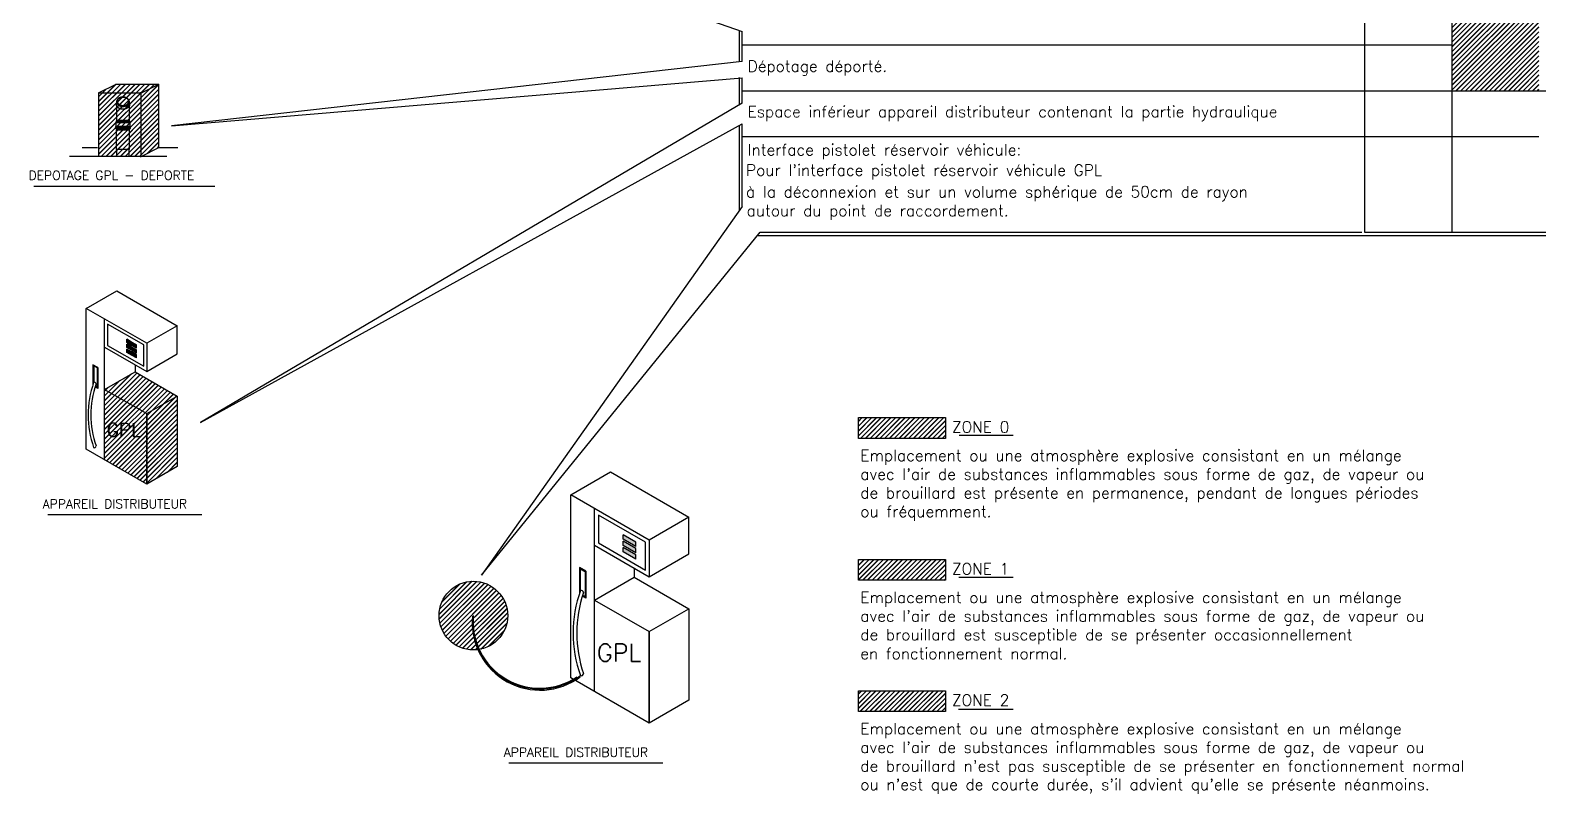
# Model space of a CAD drawing. Extents: x -58 to 166, y -6 to 61.
# Drawn here: x 54.17 to 68.01, y 4.04 to 11.05 of the extents above; entities that cross this region are included whole.
import ezdxf

# ---------------------------------------------------------------- set-up
doc = ezdxf.new("R2010")
doc.units = 0
doc.header["$MEASUREMENT"] = 0
doc.layers.add('ATEX-Travaux', color=7, linetype='CONTINUOUS')
doc.styles.add('ROMANS', font='romans')

msp = doc.modelspace()

# ---------------------------------------------------------------- hatches: boundary and pattern name
at = {"layer": 'ATEX-Travaux'}
h = msp.add_hatch(dxfattribs=at)
h.set_pattern_fill('JIS_LC_20A', color=1, scale=0.001555, style=0)
h.set_pattern_definition([(45, (-11.910818, -61.586612), (-0.021993849, 0.021993849), []), (45, (-11.909263, -61.586612), (-0.021993849, 0.021993849), [])])
h.paths.add_polyline_path([(67.212, 10.492), (68.011, 10.492), (68.011, 12.625), (67.212, 12.625)])
h = msp.add_hatch(dxfattribs=at)
h.set_pattern_fill('JIS_LC_20A', color=10, scale=0.001555, style=0)
h.set_pattern_definition([(45, (16.1114, -40.9648), (-0.02199385, 0.02199385), []), (45, (16.112954, -40.9648), (-0.02199385, 0.02199385), [])])
h.paths.add_polyline_path([(54.801, 9.889), (54.801, 10.472), (54.964, 10.554), (55.355, 10.554), (55.355, 9.971), (55.191, 9.889)])
h = msp.add_hatch(color=256, dxfattribs=at)
h.paths.add_polyline_path([(55.149, 8.041), (55.149, 8.071), (55.104, 8.096), (55.06, 8.122), (55.06, 8.092), (55.104, 8.067)])
h.paths.add_polyline_path([(55.149, 8.085), (55.149, 8.115), (55.104, 8.141), (55.06, 8.167), (55.06, 8.137), (55.104, 8.111)])
h.paths.add_polyline_path([(55.149, 8.13), (55.149, 8.16), (55.104, 8.186), (55.06, 8.212), (55.06, 8.182), (55.104, 8.156)])
h = msp.add_hatch(dxfattribs=at)
h.set_pattern_fill('JIS_LC_20A', color=80, scale=0.001555, style=0)
h.set_pattern_definition([(45, (-12.350442, -61.5807), (-0.021993849, 0.021993849), []), (45, (-12.348886, -61.5807), (-0.021993849, 0.021993849), [])])
h.paths.add_polyline_path([(55.137, 7.914), (54.857, 7.752), (54.857, 7.106), (55.243, 6.884), (55.523, 7.045), (55.523, 7.691)])
h = msp.add_hatch(dxfattribs=at)
h.set_pattern_fill('JIS_LC_20A', color=130, scale=0.001555, style=0)
h.set_pattern_definition([(45, (-10.82733, -59.63936), (-0.021993849, 0.021993849), []), (45, (-10.825776, -59.63936), (-0.021993849, 0.021993849), [])])
h.paths.add_polyline_path([(62.568, 7.303), (62.568, 7.494), (61.77, 7.494), (61.77, 7.303)])
h = msp.add_hatch(color=256, dxfattribs=at)
h.paths.add_polyline_path([(59.73, 6.195), (59.73, 6.234), (59.672, 6.267), (59.614, 6.301), (59.614, 6.262), (59.672, 6.228)])
h.paths.add_polyline_path([(59.73, 6.253), (59.73, 6.292), (59.672, 6.325), (59.614, 6.359), (59.614, 6.32), (59.672, 6.287)])
h.paths.add_polyline_path([(59.73, 6.311), (59.73, 6.35), (59.672, 6.384), (59.614, 6.417), (59.614, 6.378), (59.672, 6.345)])
h = msp.add_hatch(dxfattribs=at)
h.set_pattern_fill('JIS_LC_20A', color=10, scale=0.001555, style=0)
h.set_pattern_definition([(45, (-10.82733, -60.080237), (-0.021993849, 0.021993849), []), (45, (-10.825776, -60.080237), (-0.021993849, 0.021993849), [])])
h.paths.add_polyline_path([(62.568, 6.001), (62.568, 6.193), (61.77, 6.193), (61.77, 6.001)])
h = msp.add_hatch(dxfattribs=at)
h.set_pattern_fill('JIS_LC_20A', color=80, scale=0.001555, style=0)
h.set_pattern_definition([(45, (-9.273124, -60.80411), (-0.021993849, 0.021993849), []), (45, (-9.27157, -60.80411), (-0.021993849, 0.021993849), [])])
edge = h.paths.add_edge_path()
edge.add_arc((58.239, 5.677), 0.315, 0, 360)
h = msp.add_hatch(dxfattribs=at)
h.set_pattern_fill('JIS_LC_20A', color=80, scale=0.001555, style=0)
h.set_pattern_definition([(45, (-10.82733, -60.424673), (-0.021993849, 0.021993849), []), (45, (-10.825776, -60.424673), (-0.021993849, 0.021993849), [])])
h.paths.add_polyline_path([(61.77, 4.988), (61.77, 4.797), (62.568, 4.797), (62.568, 4.988)])

# ---------------------------------------------------------------- linework, layer by layer
at = {"layer": 'ATEX-Travaux', "color": 7}
for p, q in [((66.413, 17.193), (66.413, 9.194)), ((67.212, 17.193), (67.212, 9.194)), ((56.331, 12.571), (60.703, 11.035)), ((60.677, 11.044), (60.677, 10.757)), ((60.703, 10.76), (60.703, 11.035)), ((60.703, 10.912), (67.212, 10.912)), ((60.703, 10.76), (55.472, 10.171)), ((54.801, 10.472), (54.964, 10.554)), ((54.964, 10.554), (55.355, 10.554)), ((55.195, 10.472), (55.355, 10.552)), ((55.355, 9.97), (55.355, 10.554)), ((55.472, 10.171), (60.703, 10.611)), ((60.677, 10.613), (60.677, 10.367)), ((60.703, 10.377), (60.703, 10.611)), ((54.801, 10.472), (55.191, 10.472)), ((54.801, 10.472), (54.801, 9.889)), ((55.191, 10.472), (55.184, 10.472)), ((55.191, 9.889), (55.191, 10.472)), ((60.703, 10.492), (68.809, 10.492)), ((60.703, 10.377), (55.737, 7.45)), ((55.737, 7.45), (60.703, 10.189)), ((60.677, 10.175), (60.677, 9.389)), ((60.703, 9.43), (60.703, 10.189)), ((54.791, 9.97), (54.65, 9.97)), ((55.191, 9.889), (55.355, 9.971)), ((55.529, 9.97), (55.355, 9.97)), ((60.703, 10.073), (68.011, 10.073)), ((55.428, 9.889), (54.536, 9.889)), ((55.184, 9.889), (55.191, 9.889)), ((54.207, 9.618), (55.868, 9.618)), ((60.703, 9.43), (58.313, 6.049)), ((58.313, 6.049), (60.868, 9.194)), ((60.845, 9.163), (68.841, 9.163)), ((60.868, 9.194), (66.387, 9.194)), ((66.413, 9.194), (68.809, 9.194)), ((62.693, 7.331), (63.189, 7.331)), ((54.337, 6.604), (55.748, 6.604)), ((62.69, 6.029), (63.189, 6.029)), ((62.687, 4.82), (63.189, 4.82)), ((58.565, 4.325), (59.976, 4.325))]:
    msp.add_line(p, q, dxfattribs=at)
at = {"layer": 'ATEX-Travaux'}
for p, q in [((54.966, 10.392), (54.965, 10.367)), ((54.967, 10.394), (54.966, 10.393)), ((54.966, 10.393), (54.966, 10.392)), ((54.966, 10.392), (54.966, 10.39)), ((54.966, 10.392), (54.966, 10.392)), ((54.966, 10.39), (54.966, 10.388)), ((54.966, 10.388), (54.967, 10.386)), ((54.968, 10.399), (54.967, 10.399)), ((54.967, 10.399), (54.967, 10.398)), ((54.967, 10.398), (54.967, 10.397)), ((54.967, 10.397), (54.967, 10.397)), ((54.967, 10.397), (54.967, 10.396)), ((54.967, 10.396), (54.967, 10.395)), ((54.967, 10.395), (54.967, 10.395)), ((54.967, 10.395), (54.967, 10.394)), ((54.967, 10.386), (54.967, 10.384)), ((54.967, 10.384), (54.967, 10.382)), ((54.967, 10.382), (54.968, 10.38)), ((54.969, 10.402), (54.968, 10.401)), ((54.968, 10.401), (54.968, 10.401)), ((54.968, 10.401), (54.968, 10.4)), ((54.968, 10.4), (54.968, 10.399)), ((54.968, 10.38), (54.969, 10.379)), ((54.97, 10.404), (54.969, 10.403)), ((54.969, 10.403), (54.969, 10.403)), ((54.969, 10.403), (54.969, 10.402)), ((54.971, 10.403), (54.969, 10.398)), ((54.969, 10.398), (54.969, 10.393)), ((54.969, 10.393), (54.97, 10.389)), ((54.969, 10.379), (54.97, 10.377)), ((54.971, 10.406), (54.97, 10.405)), ((54.97, 10.405), (54.97, 10.405)), ((54.97, 10.405), (54.97, 10.404)), ((54.97, 10.389), (54.971, 10.384)), ((54.972, 10.408), (54.971, 10.407)), ((54.973, 10.408), (54.971, 10.403)), ((54.971, 10.407), (54.971, 10.407)), ((54.971, 10.407), (54.971, 10.406)), ((54.971, 10.384), (54.973, 10.379)), ((54.973, 10.409), (54.972, 10.409)), ((54.972, 10.409), (54.972, 10.408)), ((54.976, 10.413), (54.973, 10.408)), ((54.974, 10.41), (54.973, 10.41)), ((54.973, 10.41), (54.973, 10.409)), ((54.974, 10.399), (54.973, 10.392)), ((54.973, 10.392), (54.975, 10.386)), ((54.973, 10.379), (54.976, 10.374)), ((54.975, 10.412), (54.974, 10.412)), ((54.974, 10.412), (54.974, 10.411)), ((54.974, 10.411), (54.974, 10.41)), ((54.976, 10.405), (54.974, 10.399)), ((54.976, 10.413), (54.975, 10.412)), ((54.975, 10.386), (54.978, 10.38)), ((54.979, 10.417), (54.976, 10.413)), ((54.977, 10.414), (54.976, 10.413)), ((54.976, 10.413), (54.976, 10.413)), ((54.98, 10.412), (54.976, 10.405)), ((54.979, 10.417), (54.977, 10.415)), ((54.977, 10.415), (54.977, 10.414)), ((54.978, 10.38), (54.982, 10.374)), ((54.98, 10.418), (54.979, 10.417)), ((54.981, 10.419), (54.98, 10.418)), ((54.985, 10.417), (54.98, 10.412)), ((54.982, 10.419), (54.981, 10.419)), ((54.983, 10.42), (54.982, 10.419)), ((54.984, 10.421), (54.983, 10.42)), ((54.985, 10.422), (54.984, 10.421)), ((54.986, 10.423), (54.985, 10.422)), ((54.991, 10.422), (54.985, 10.417)), ((54.988, 10.423), (54.986, 10.423)), ((54.989, 10.424), (54.988, 10.423)), ((54.99, 10.425), (54.989, 10.424)), ((54.991, 10.425), (54.99, 10.425)), ((54.992, 10.426), (54.991, 10.425)), ((54.999, 10.426), (54.991, 10.422)), ((54.994, 10.427), (54.992, 10.426)), ((54.995, 10.427), (54.994, 10.427)), ((54.996, 10.428), (54.995, 10.427)), ((54.997, 10.428), (54.996, 10.428)), ((54.999, 10.429), (54.997, 10.428)), ((55, 10.429), (54.999, 10.429)), ((55.007, 10.429), (54.999, 10.426)), ((55.002, 10.43), (55, 10.429)), ((55.003, 10.43), (55.002, 10.43)), ((55.004, 10.431), (55.003, 10.43)), ((55.006, 10.431), (55.004, 10.431)), ((55.007, 10.432), (55.006, 10.431)), ((55.009, 10.432), (55.007, 10.432)), ((55.016, 10.43), (55.007, 10.429)), ((55.01, 10.432), (55.009, 10.432)), ((55.012, 10.432), (55.01, 10.432)), ((55.013, 10.433), (55.012, 10.432)), ((55.015, 10.433), (55.013, 10.433)), ((55.016, 10.433), (55.015, 10.433)), ((55.018, 10.433), (55.016, 10.433)), ((55.025, 10.431), (55.016, 10.43)), ((55.019, 10.433), (55.018, 10.433)), ((55.021, 10.434), (55.019, 10.433)), ((55.022, 10.434), (55.021, 10.434)), ((55.024, 10.434), (55.022, 10.434)), ((55.025, 10.434), (55.024, 10.434)), ((55.027, 10.434), (55.025, 10.434)), ((55.035, 10.43), (55.025, 10.431)), ((55.028, 10.434), (55.027, 10.434)), ((55.03, 10.434), (55.028, 10.434)), ((55.032, 10.433), (55.03, 10.434)), ((55.033, 10.433), (55.032, 10.433)), ((55.035, 10.433), (55.033, 10.433)), ((55.036, 10.433), (55.035, 10.433)), ((55.044, 10.429), (55.035, 10.43)), ((55.038, 10.433), (55.036, 10.433)), ((55.039, 10.432), (55.038, 10.433)), ((55.041, 10.432), (55.039, 10.432)), ((55.042, 10.432), (55.041, 10.432)), ((55.044, 10.432), (55.042, 10.432)), ((55.045, 10.431), (55.044, 10.432)), ((55.052, 10.426), (55.044, 10.429)), ((55.046, 10.431), (55.045, 10.431)), ((55.048, 10.43), (55.046, 10.431)), ((55.049, 10.43), (55.048, 10.43)), ((55.051, 10.429), (55.049, 10.43)), ((55.052, 10.429), (55.051, 10.429)), ((55.053, 10.428), (55.052, 10.429)), ((55.06, 10.422), (55.052, 10.426)), ((55.055, 10.428), (55.053, 10.428)), ((55.056, 10.427), (55.055, 10.428)), ((55.057, 10.427), (55.056, 10.427)), ((55.058, 10.426), (55.057, 10.427)), ((55.06, 10.425), (55.058, 10.426)), ((55.061, 10.425), (55.06, 10.425)), ((55.066, 10.417), (55.06, 10.422)), ((55.062, 10.424), (55.061, 10.425)), ((55.063, 10.423), (55.062, 10.424)), ((55.064, 10.423), (55.063, 10.423)), ((55.065, 10.422), (55.064, 10.423)), ((55.067, 10.421), (55.065, 10.422)), ((55.071, 10.412), (55.066, 10.417)), ((55.068, 10.42), (55.067, 10.421)), ((55.069, 10.419), (55.068, 10.42)), ((55.07, 10.419), (55.069, 10.419)), ((55.069, 10.374), (55.073, 10.38)), ((55.07, 10.418), (55.07, 10.419)), ((55.071, 10.417), (55.07, 10.418)), ((55.075, 10.413), (55.071, 10.417)), ((55.074, 10.415), (55.071, 10.417)), ((55.075, 10.405), (55.071, 10.412)), ((55.073, 10.38), (55.076, 10.386)), ((55.074, 10.414), (55.074, 10.415)), ((55.075, 10.413), (55.074, 10.414)), ((55.076, 10.412), (55.075, 10.413)), ((55.075, 10.413), (55.075, 10.413)), ((55.078, 10.408), (55.075, 10.413)), ((55.077, 10.399), (55.075, 10.405)), ((55.075, 10.374), (55.078, 10.379)), ((55.077, 10.411), (55.076, 10.412)), ((55.076, 10.412), (55.076, 10.412)), ((55.076, 10.386), (55.077, 10.392)), ((55.077, 10.41), (55.077, 10.411)), ((55.078, 10.41), (55.077, 10.41)), ((55.077, 10.392), (55.077, 10.399)), ((55.078, 10.409), (55.078, 10.41)), ((55.079, 10.409), (55.078, 10.409)), ((55.08, 10.403), (55.078, 10.408)), ((55.078, 10.379), (55.08, 10.384)), ((55.079, 10.408), (55.079, 10.409)), ((55.079, 10.407), (55.079, 10.408)), ((55.08, 10.407), (55.079, 10.407)), ((55.08, 10.406), (55.08, 10.407)), ((55.081, 10.405), (55.08, 10.406)), ((55.081, 10.398), (55.08, 10.403)), ((55.08, 10.384), (55.081, 10.389)), ((55.081, 10.404), (55.081, 10.405)), ((55.081, 10.405), (55.081, 10.405)), ((55.082, 10.403), (55.081, 10.404)), ((55.082, 10.393), (55.081, 10.398)), ((55.081, 10.389), (55.082, 10.393)), ((55.081, 10.377), (55.082, 10.379)), ((55.082, 10.402), (55.082, 10.403)), ((55.082, 10.403), (55.082, 10.403)), ((55.082, 10.401), (55.082, 10.402)), ((55.083, 10.401), (55.082, 10.401)), ((55.082, 10.379), (55.083, 10.38)), ((55.083, 10.4), (55.083, 10.401)), ((55.083, 10.399), (55.083, 10.4)), ((55.083, 10.398), (55.083, 10.399)), ((55.083, 10.399), (55.083, 10.399)), ((55.084, 10.397), (55.083, 10.398)), ((55.083, 10.382), (55.084, 10.384)), ((55.083, 10.38), (55.083, 10.382)), ((55.084, 10.396), (55.084, 10.397)), ((55.084, 10.397), (55.084, 10.397)), ((55.084, 10.395), (55.084, 10.396)), ((55.084, 10.394), (55.084, 10.395)), ((55.084, 10.395), (55.084, 10.395)), ((55.084, 10.393), (55.084, 10.394)), ((55.084, 10.392), (55.084, 10.393)), ((55.084, 10.392), (55.084, 10.392)), ((55.084, 10.39), (55.084, 10.392)), ((55.086, 10.367), (55.084, 10.392)), ((55.084, 10.388), (55.084, 10.39)), ((55.084, 10.386), (55.084, 10.388)), ((55.084, 10.384), (55.084, 10.386)), ((54.965, 10.365), (54.965, 10.367)), ((54.965, 10.363), (54.965, 10.365)), ((54.966, 10.361), (54.965, 10.363)), ((54.966, 10.359), (54.966, 10.361)), ((54.966, 10.357), (54.966, 10.359)), ((54.966, 10.358), (54.966, 10.355)), ((54.967, 10.355), (54.966, 10.357)), ((54.966, 10.355), (54.966, 10.218)), ((54.968, 10.353), (54.967, 10.355)), ((54.969, 10.351), (54.968, 10.353)), ((54.97, 10.35), (54.969, 10.351)), ((54.97, 10.377), (54.971, 10.375)), ((54.971, 10.348), (54.97, 10.35)), ((54.971, 10.375), (54.972, 10.373)), ((54.972, 10.346), (54.971, 10.348)), ((54.972, 10.373), (54.973, 10.371)), ((54.973, 10.344), (54.972, 10.346)), ((54.973, 10.371), (54.974, 10.37)), ((54.975, 10.343), (54.973, 10.344)), ((54.974, 10.37), (54.975, 10.368)), ((54.975, 10.368), (54.977, 10.367)), ((54.976, 10.341), (54.975, 10.343)), ((54.976, 10.374), (54.98, 10.37)), ((54.978, 10.339), (54.976, 10.341)), ((54.977, 10.367), (54.979, 10.365)), ((54.979, 10.338), (54.978, 10.339)), ((54.979, 10.365), (54.98, 10.364)), ((54.981, 10.337), (54.979, 10.338)), ((54.98, 10.37), (54.985, 10.366)), ((54.98, 10.364), (54.982, 10.362)), ((54.983, 10.335), (54.981, 10.337)), ((54.982, 10.374), (54.988, 10.369)), ((54.982, 10.362), (54.984, 10.361)), ((54.985, 10.334), (54.983, 10.335)), ((54.984, 10.361), (54.986, 10.359)), ((54.985, 10.366), (54.99, 10.363)), ((54.987, 10.333), (54.985, 10.334)), ((54.986, 10.359), (54.988, 10.358)), ((54.989, 10.331), (54.987, 10.333)), ((54.988, 10.369), (54.995, 10.364)), ((54.988, 10.358), (54.99, 10.357)), ((54.992, 10.33), (54.989, 10.331)), ((54.99, 10.363), (54.995, 10.36)), ((54.99, 10.357), (54.992, 10.356)), ((54.992, 10.356), (54.995, 10.355)), ((54.994, 10.329), (54.992, 10.33)), ((54.996, 10.328), (54.994, 10.329)), ((54.995, 10.364), (55.003, 10.361)), ((54.995, 10.36), (55.002, 10.358)), ((54.995, 10.355), (54.997, 10.354)), ((54.999, 10.327), (54.996, 10.328)), ((54.997, 10.354), (54.999, 10.353)), ((54.999, 10.353), (55.002, 10.352)), ((55.001, 10.326), (54.999, 10.327)), ((55.004, 10.326), (55.001, 10.326)), ((55.002, 10.358), (55.008, 10.356)), ((55.002, 10.352), (55.004, 10.351)), ((55.003, 10.361), (55.012, 10.359)), ((55.004, 10.351), (55.007, 10.351)), ((55.006, 10.325), (55.004, 10.326)), ((55.009, 10.324), (55.006, 10.325)), ((55.007, 10.351), (55.009, 10.35)), ((55.008, 10.356), (55.015, 10.355)), ((55.009, 10.35), (55.012, 10.35)), ((55.012, 10.324), (55.009, 10.324)), ((55.012, 10.359), (55.021, 10.357)), ((55.012, 10.35), (55.015, 10.349)), ((55.014, 10.324), (55.012, 10.324)), ((55.017, 10.323), (55.014, 10.324)), ((55.015, 10.355), (55.022, 10.354)), ((55.015, 10.349), (55.017, 10.349)), ((55.017, 10.349), (55.02, 10.349)), ((55.02, 10.323), (55.017, 10.323)), ((55.02, 10.349), (55.023, 10.349)), ((55.023, 10.323), (55.02, 10.323)), ((55.021, 10.357), (55.03, 10.357)), ((55.022, 10.354), (55.029, 10.354)), ((55.023, 10.349), (55.025, 10.349)), ((55.025, 10.323), (55.023, 10.323)), ((55.025, 10.349), (55.028, 10.349)), ((55.028, 10.323), (55.025, 10.323)), ((55.028, 10.349), (55.031, 10.349)), ((55.031, 10.323), (55.028, 10.323)), ((55.029, 10.354), (55.036, 10.355)), ((55.03, 10.357), (55.039, 10.359)), ((55.031, 10.349), (55.033, 10.349)), ((55.034, 10.323), (55.031, 10.323)), ((55.033, 10.349), (55.036, 10.349)), ((55.036, 10.324), (55.034, 10.323)), ((55.036, 10.355), (55.043, 10.356)), ((55.036, 10.349), (55.039, 10.35)), ((55.039, 10.324), (55.036, 10.324)), ((55.039, 10.359), (55.048, 10.361)), ((55.039, 10.35), (55.041, 10.35)), ((55.042, 10.324), (55.039, 10.324)), ((55.041, 10.35), (55.044, 10.351)), ((55.044, 10.325), (55.042, 10.324)), ((55.043, 10.356), (55.049, 10.358)), ((55.044, 10.351), (55.047, 10.351)), ((55.047, 10.326), (55.044, 10.325)), ((55.047, 10.351), (55.049, 10.352)), ((55.049, 10.326), (55.047, 10.326)), ((55.048, 10.361), (55.056, 10.364)), ((55.049, 10.358), (55.055, 10.36)), ((55.049, 10.352), (55.051, 10.353)), ((55.052, 10.327), (55.049, 10.326)), ((55.051, 10.353), (55.054, 10.354)), ((55.054, 10.328), (55.052, 10.327)), ((55.054, 10.354), (55.056, 10.355)), ((55.057, 10.329), (55.054, 10.328)), ((55.055, 10.36), (55.061, 10.363)), ((55.056, 10.364), (55.063, 10.369)), ((55.056, 10.355), (55.059, 10.356)), ((55.059, 10.33), (55.057, 10.329)), ((55.059, 10.356), (55.061, 10.357)), ((55.061, 10.331), (55.059, 10.33)), ((55.061, 10.363), (55.066, 10.366)), ((55.061, 10.357), (55.063, 10.358)), ((55.064, 10.333), (55.061, 10.331)), ((55.063, 10.369), (55.069, 10.374)), ((55.063, 10.358), (55.065, 10.359)), ((55.066, 10.334), (55.064, 10.333)), ((55.065, 10.359), (55.067, 10.361)), ((55.066, 10.366), (55.071, 10.37)), ((55.068, 10.335), (55.066, 10.334)), ((55.067, 10.361), (55.069, 10.362)), ((55.07, 10.337), (55.068, 10.335)), ((55.069, 10.362), (55.071, 10.364)), ((55.071, 10.338), (55.07, 10.337)), ((55.071, 10.37), (55.075, 10.374)), ((55.071, 10.364), (55.072, 10.365)), ((55.073, 10.339), (55.071, 10.338)), ((55.072, 10.365), (55.074, 10.367)), ((55.075, 10.341), (55.073, 10.339)), ((55.074, 10.367), (55.075, 10.368)), ((55.075, 10.368), (55.077, 10.37)), ((55.076, 10.343), (55.075, 10.341)), ((55.078, 10.344), (55.076, 10.343)), ((55.077, 10.37), (55.078, 10.371)), ((55.078, 10.371), (55.079, 10.373)), ((55.079, 10.346), (55.078, 10.344)), ((55.079, 10.373), (55.08, 10.375)), ((55.08, 10.348), (55.079, 10.346)), ((55.08, 10.375), (55.081, 10.377)), ((55.081, 10.35), (55.08, 10.348)), ((55.082, 10.351), (55.081, 10.35)), ((55.083, 10.353), (55.082, 10.351)), ((55.084, 10.355), (55.083, 10.353)), ((55.085, 10.359), (55.084, 10.357)), ((55.084, 10.357), (55.084, 10.355)), ((55.086, 10.365), (55.085, 10.363)), ((55.085, 10.363), (55.085, 10.361)), ((55.085, 10.361), (55.085, 10.359)), ((55.085, 10.355), (55.085, 10.358)), ((55.085, 10.218), (55.085, 10.355)), ((55.086, 10.367), (55.086, 10.365)), ((54.96, 10.198), (54.96, 10.163)), ((54.961, 10.145), (54.965, 10.144)), ((54.965, 10.144), (55.086, 10.144)), ((54.966, 10.218), (54.966, 10.217)), ((55.085, 10.217), (55.085, 10.218)), ((55.086, 10.144), (55.09, 10.145)), ((55.091, 10.163), (55.091, 10.198)), ((55.06, 8.182), (55.06, 8.212)), ((55.104, 8.186), (55.06, 8.212)), ((55.104, 8.156), (55.06, 8.182)), ((55.06, 8.137), (55.06, 8.167)), ((55.104, 8.141), (55.06, 8.167)), ((55.149, 8.16), (55.104, 8.186)), ((55.104, 8.111), (55.06, 8.137)), ((55.06, 8.092), (55.06, 8.122)), ((55.104, 8.096), (55.06, 8.122)), ((55.104, 8.067), (55.06, 8.092)), ((55.149, 8.13), (55.104, 8.156)), ((55.149, 8.115), (55.104, 8.141)), ((55.149, 8.085), (55.104, 8.111)), ((55.149, 8.071), (55.104, 8.096)), ((55.149, 8.041), (55.104, 8.067)), ((55.149, 8.13), (55.149, 8.16)), ((55.149, 8.085), (55.149, 8.115)), ((55.149, 8.041), (55.149, 8.071)), ((54.75, 7.979), (54.75, 7.792)), ((54.796, 7.953), (54.75, 7.979)), ((54.757, 7.968), (54.757, 7.816)), ((54.789, 7.949), (54.757, 7.968)), ((54.789, 7.949), (54.789, 7.774)), ((54.796, 7.953), (54.796, 7.762)), ((54.796, 7.762), (54.772, 7.776)), ((54.789, 7.774), (54.774, 7.783)), ((55.243, 7.53), (55.243, 6.884)), ((59.614, 6.378), (59.614, 6.417)), ((59.672, 6.384), (59.614, 6.417)), ((59.672, 6.345), (59.614, 6.378)), ((59.73, 6.35), (59.672, 6.384)), ((59.614, 6.32), (59.614, 6.359)), ((59.672, 6.325), (59.614, 6.359)), ((59.672, 6.287), (59.614, 6.32)), ((59.614, 6.262), (59.614, 6.301)), ((59.672, 6.267), (59.614, 6.301)), ((59.672, 6.228), (59.614, 6.262)), ((59.73, 6.311), (59.672, 6.345)), ((59.73, 6.292), (59.672, 6.325)), ((59.73, 6.253), (59.672, 6.287)), ((59.73, 6.234), (59.672, 6.267)), ((59.73, 6.195), (59.672, 6.228)), ((59.73, 6.311), (59.73, 6.35)), ((59.73, 6.253), (59.73, 6.292)), ((59.73, 6.195), (59.73, 6.234)), ((59.212, 6.119), (59.212, 5.875)), ((59.271, 6.084), (59.212, 6.119)), ((59.22, 6.104), (59.22, 5.907)), ((59.263, 6.08), (59.22, 6.104)), ((59.263, 6.08), (59.263, 5.851)), ((59.271, 6.084), (59.271, 5.837)), ((59.271, 5.837), (59.24, 5.855)), ((59.263, 5.851), (59.242, 5.863)), ((59.852, 5.53), (59.852, 4.691))]:
    msp.add_line(p, q, dxfattribs=at)
at = {"layer": 'ATEX-Travaux', "linetype": 'Continuous'}
for p, q in [((54.974, 10.388), (54.974, 10.388)), ((54.975, 10.387), (54.975, 10.387)), ((55.076, 10.388), (55.076, 10.388)), ((55.076, 10.387), (55.076, 10.387)), ((55.025, 10.156), (54.957, 10.156)), ((55.025, 10.198), (54.96, 10.198)), ((55.025, 10.163), (54.96, 10.163)), ((55.025, 10.145), (54.961, 10.145)), ((55.025, 10.207), (54.963, 10.207)), ((55.025, 10.218), (54.966, 10.218)), ((55.025, 10.217), (54.966, 10.217)), ((55.085, 10.218), (55.025, 10.218)), ((55.085, 10.217), (55.025, 10.217)), ((55.088, 10.207), (55.025, 10.207)), ((55.091, 10.198), (55.025, 10.198)), ((55.091, 10.163), (55.025, 10.163)), ((55.094, 10.156), (55.025, 10.156)), ((55.09, 10.145), (55.025, 10.145))]:
    msp.add_line(p, q, dxfattribs=at)
at = {"layer": 'ATEX-Travaux', "color": 7, "linetype": 'Continuous'}
for p, q in [((55.086, 10.131), (54.965, 10.131)), ((54.965, 9.954), (54.965, 10.131)), ((55.085, 10.145), (54.966, 10.143)), ((55.085, 10.143), (54.966, 10.141)), ((55.085, 10.141), (54.966, 10.139)), ((55.085, 10.139), (54.966, 10.137)), ((55.085, 10.137), (54.966, 10.135)), ((55.085, 10.135), (54.966, 10.133)), ((55.085, 10.133), (54.966, 10.131)), ((54.968, 10.131), (54.968, 10.144)), ((55.083, 10.144), (55.083, 10.131)), ((55.086, 9.954), (55.086, 10.131)), ((55.086, 9.954), (54.965, 9.954)), ((54.969, 9.889), (54.969, 9.954)), ((55.082, 9.889), (55.082, 9.954))]:
    msp.add_line(p, q, dxfattribs=at)
at = {"layer": 'ATEX-Travaux'}
for points in [[(55.523, 8.337), (55.243, 8.175), (54.689, 8.495), (54.969, 8.657), (55.523, 8.337)], [(55.137, 7.978), (55.137, 7.914), (55.523, 7.691), (55.523, 7.045), (55.243, 6.884), (54.689, 7.203), (54.689, 8.495)], [(54.857, 7.106), (54.857, 8.398)], [(55.243, 8.175), (55.243, 7.917), (55.523, 8.079), (55.523, 8.337)], [(54.857, 8.14), (55.243, 7.917)], [(54.857, 7.752), (55.137, 7.914)], [(54.857, 7.752), (55.243, 7.53)], [(55.243, 7.53), (55.523, 7.691)], [(55.243, 6.884), (55.243, 7.53)], [(60.216, 6.58), (59.852, 6.37), (59.132, 6.785), (59.496, 6.995), (60.216, 6.58)], [(59.714, 6.114), (59.714, 6.03), (60.216, 5.74), (60.216, 4.901), (59.852, 4.691), (59.132, 5.106), (59.132, 6.785)], [(59.35, 4.98), (59.35, 6.66)], [(59.852, 6.37), (59.852, 6.034), (60.216, 6.244), (60.216, 6.58)], [(59.35, 6.324), (59.852, 6.034)], [(59.35, 5.82), (59.714, 6.03)], [(59.35, 5.82), (59.852, 5.53)], [(59.852, 5.53), (60.216, 5.74)], [(59.852, 4.691), (59.852, 5.53)]]:
    msp.add_lwpolyline(points, dxfattribs=at)
for points in [[(54.884, 8.156), (55.216, 7.964), (55.216, 8.16), (54.884, 8.351)], [(59.386, 6.344), (59.817, 6.095), (59.817, 6.35), (59.386, 6.598)]]:
    msp.add_lwpolyline(points, close=True, dxfattribs=at)
at = {"layer": 'ATEX-Travaux', "color": 7}
for points in [[(61.77, 7.494), (62.568, 7.494), (62.568, 7.303), (61.77, 7.303)], [(61.77, 6.193), (62.568, 6.193), (62.568, 6.001), (61.77, 6.001)], [(61.77, 4.988), (62.568, 4.988), (62.568, 4.797), (61.77, 4.797)]]:
    msp.add_lwpolyline(points, close=True, dxfattribs=at)
at = {"layer": 'ATEX-Travaux', "color": 9}
msp.add_circle((58.239, 5.677), 0.315, dxfattribs=at)
at = {"layer": 'ATEX-Travaux'}
for centre, radius, start, end in [((54.962, 10.152), 0.0068, 134.427, 265), ((54.95, 10.163), 0.00952, 314.427, 0), ((54.976, 10.198), 0.0163, 143.9334, 180), ((54.95, 10.217), 0.0163, 323.9334, 0), ((55.101, 10.217), 0.0163, 180, 216.0666), ((55.075, 10.198), 0.0163, 0, 36.0666), ((55.089, 10.152), 0.0068, 275, 45.573), ((55.1, 10.163), 0.00952, 180, 225.573), ((55.593, 7.518), 0.888, 160.3276, 199.6724), ((55.606, 7.518), 0.875, 160.9992, 199.0003), ((54.763, 7.803), 0.0153, 359.7064, 114.3444), ((54.763, 7.233), 0.0153, 245.6556, 0.2936), ((60.319, 5.517), 1.165, 160.4231, 199.5769), ((60.336, 5.517), 1.149, 161.0961, 198.9034), ((59.229, 5.889), 0.02, 359.7064, 114.3444), ((58.848, 5.623), 0.612, 174.9707, 303.7267), ((58.849, 5.625), 0.621, 175.7333, 306.4075), ((58.85, 5.614), 0.621, 175.7333, 306.4075), ((59.229, 5.145), 0.02, 245.6556, 0.2936)]:
    msp.add_arc(centre, radius, start, end, dxfattribs=at)

# ---------------------------------------------------------------- texts
at = {"layer": 'ATEX-Travaux', "color": 7, "style": 'ROMANS'}
for s, height, p in [('Dépotage déporté.', 0.10324, (60.755, 10.666)), ('Espace inférieur appareil distributeur contenant la partie hydraulique', 0.10324, (60.755, 10.249)), ('Interface pistolet réservoir véhicule:', 0.10324, (60.755, 9.899)), ('DEPOTAGE GPL - DEPORTE', 0.08259, (54.16, 9.675)), ("Pour l'interface pistolet réservoir véhicule GPL ", 0.10324, (60.74, 9.712)), ('à la déconnexion et sur un volume sphérique de 50cm de rayon', 0.10324, (60.74, 9.514)), ('autour du point de raccordement.', 0.10324, (60.746, 9.341)), ('GPL', 0.1239, (54.874, 7.319)), ('GPL', 0.1239, (54.877, 7.319)), ('GPL', 0.1239, (54.88, 7.319)), ('ZONE 0', 0.1032, (62.628, 7.356)), ('Emplacement ou une atmosphère explosive consistant en un mélange', 0.10324, (61.788, 7.095)), ("avec l'air de substances inflammables sous forme de gaz, de vapeur ou", 0.10324, (61.788, 6.923)), ('de brouillard est présente en permanence, pendant de longues périodes', 0.10324, (61.788, 6.752)), ('APPAREIL DISTRIBUTEUR', 0.08259, (54.29, 6.661)), ('ou fréquemment.', 0.10324, (61.788, 6.581)), ('ZONE 1', 0.1032, (62.628, 6.055)), ('Emplacement ou une atmosphère explosive consistant en un mélange', 0.10324, (61.788, 5.793)), ("avec l'air de substances inflammables sous forme de gaz, de vapeur ou", 0.10324, (61.788, 5.622)), ('de brouillard est susceptible de se présenter occasionnellement', 0.10324, (61.788, 5.451)), ('GPL', 0.1611, (59.372, 5.257)), ('en fonctionnement normal.', 0.10324, (61.788, 5.277)), ('ZONE 2', 0.1032, (62.628, 4.85)), ('Emplacement ou une atmosphère explosive consistant en un mélange', 0.10324, (61.788, 4.588)), ('APPAREIL DISTRIBUTEUR', 0.08259, (58.518, 4.382)), ("avec l'air de substances inflammables sous forme de gaz, de vapeur ou", 0.10324, (61.788, 4.417)), ("de brouillard n'est pas susceptible de se présenter en fonctionnement normal", 0.10324, (61.788, 4.246)), ("ou n'est que de courte durée, s'il advient qu'elle se présente néanmoins.", 0.10324, (61.788, 4.076))]:
    msp.add_text(s, height=height, dxfattribs=at).set_placement(p)

doc.saveas('drawing.dxf')
